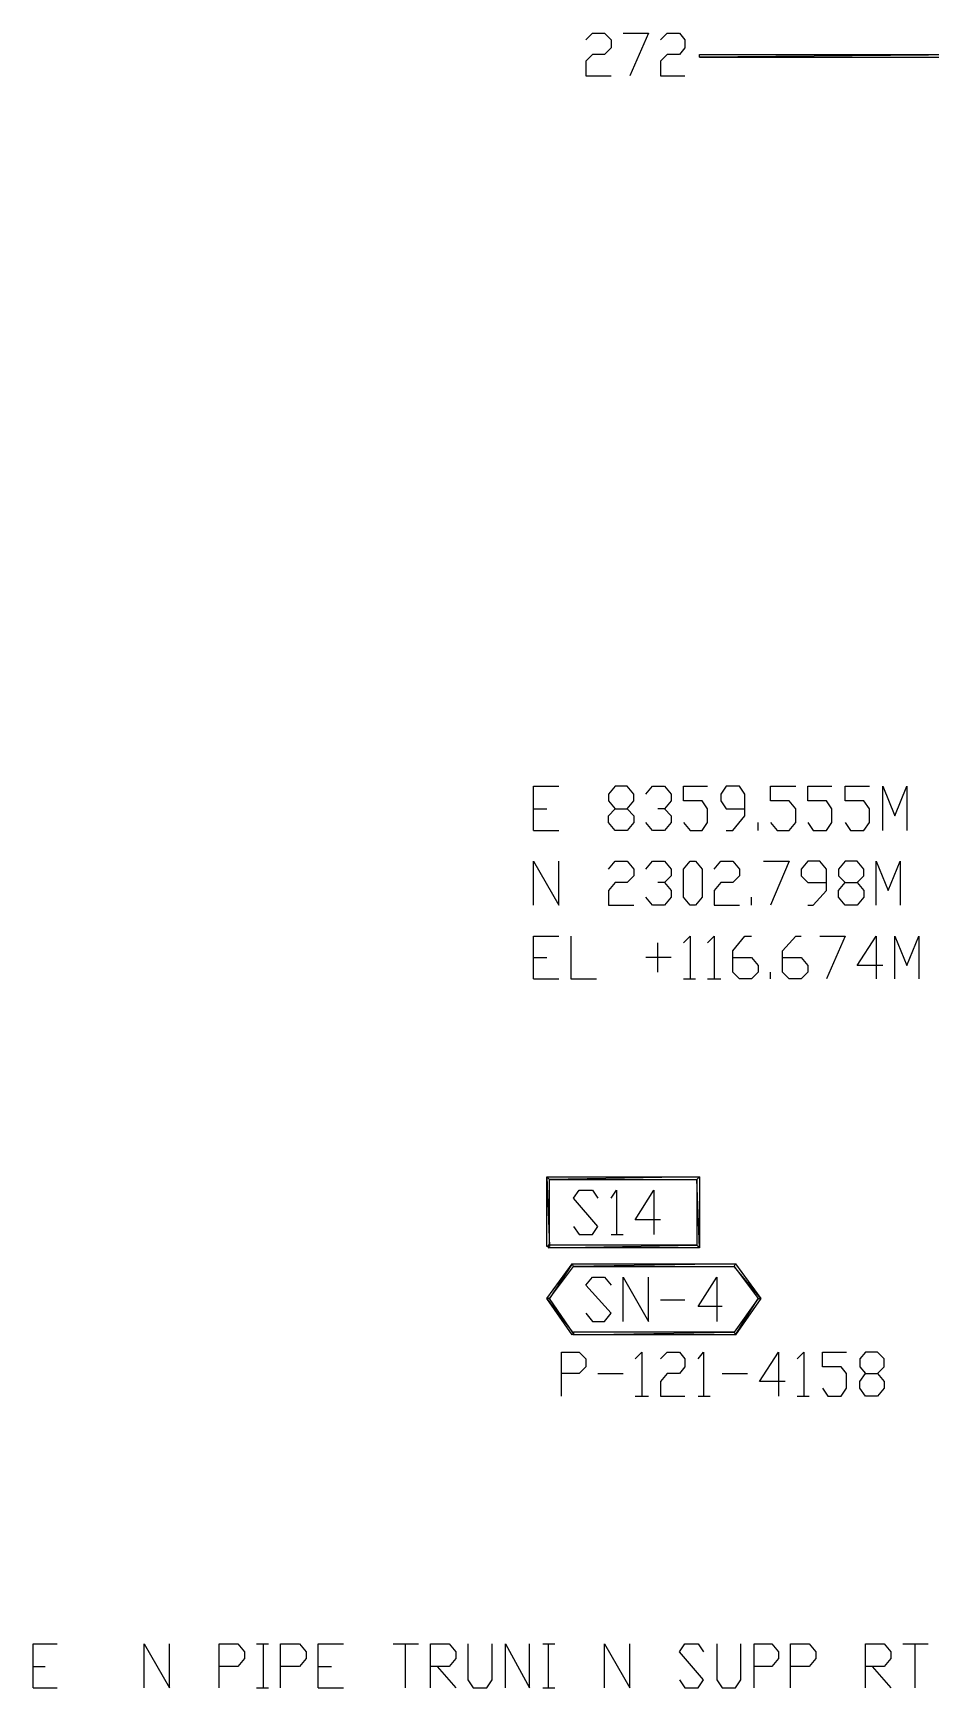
# Model space of a CAD drawing. Header units: millimetres. Extents: x 43 to 1147, y -811 to -31.
# Drawn here: x 220.4 to 300.9, y -352.5 to -204 of the extents above; entities that cross this region are included whole.
import ezdxf

# ---------------------------------------------------------------- set-up
doc = ezdxf.new("R2010")
doc.units = ezdxf.units.MM
doc.layers.add('EDITED_LINES', color=4, linetype='Continuous')

msp = doc.modelspace()

# ---------------------------------------------------------------- linework, layer by layer
at = {"layer": 'EDITED_LINES'}
for p, q in [((269.92, -204.64), (270.52, -204.04)), ((270.52, -204.04), (271.6, -204.04)), ((271.6, -204.04), (272.2, -204.64)), ((272.2, -204.64), (272.2, -205.36)), ((273.28, -204.04), (275.56, -204.04)), ((275.56, -204.04), (273.88, -207.88)), ((276.64, -204.64), (277.24, -204.04)), ((277.24, -204.04), (278.32, -204.04)), ((278.32, -204.04), (278.8, -204.64)), ((278.8, -204.64), (278.8, -205.36)), ((270.52, -205.96), (269.92, -206.56)), ((271.6, -205.96), (270.52, -205.96)), ((272.2, -205.36), (271.6, -205.96)), ((277.24, -205.96), (276.64, -206.56)), ((278.32, -205.96), (277.24, -205.96)), ((278.8, -205.36), (278.32, -205.96)), ((308.8, -205.96), (280.12, -206.2)), ((308.8, -205.96), (280.12, -206.2)), ((280.12, -206.2), (280.12, -205.96)), ((280.12, -205.96), (308.8, -205.96)), ((280.12, -206.2), (308.8, -206.2)), ((269.92, -206.56), (269.92, -207.88)), ((276.64, -206.56), (276.64, -207.88)), ((269.92, -207.88), (272.2, -207.88)), ((276.64, -207.88), (278.8, -207.88)), ((265.24, -275.56), (265.24, -271.6)), ((265.24, -271.6), (267.52, -271.6)), ((272.56, -271.6), (271.96, -272.32)), ((273.64, -271.6), (272.56, -271.6)), ((274.24, -272.32), (273.64, -271.6)), ((275.32, -272.32), (275.92, -271.6)), ((275.92, -271.6), (277, -271.6)), ((277, -271.6), (277.6, -272.32)), ((278.68, -272.92), (278.68, -271.6)), ((278.68, -271.6), (280.84, -271.6)), ((282.52, -271.6), (282.04, -272.32)), ((283.72, -271.6), (282.52, -271.6)), ((284.2, -272.32), (283.72, -271.6)), ((286.48, -272.92), (286.48, -271.6)), ((286.48, -271.6), (288.76, -271.6)), ((289.84, -272.92), (289.84, -271.6)), ((289.84, -271.6), (292, -271.6)), ((293.2, -272.92), (293.2, -271.6)), ((293.2, -271.6), (295.36, -271.6)), ((296.56, -275.56), (296.56, -271.6)), ((296.56, -271.6), (297.64, -274.24)), ((297.64, -274.24), (298.72, -271.6)), ((298.72, -271.6), (298.72, -275.56)), ((271.96, -272.32), (271.96, -272.92)), ((271.96, -272.92), (272.56, -273.64)), ((273.64, -273.64), (274.24, -272.92)), ((274.24, -272.92), (274.24, -272.32)), ((277.6, -272.92), (277, -273.64)), ((277.6, -272.32), (277.6, -272.92)), ((280.36, -272.92), (278.68, -272.92)), ((280.84, -273.64), (280.36, -272.92)), ((282.04, -272.32), (282.04, -272.92)), ((282.04, -272.92), (282.52, -273.64)), ((284.2, -274.24), (284.2, -272.32)), ((288.16, -272.92), (286.48, -272.92)), ((288.76, -273.64), (288.16, -272.92)), ((291.52, -272.92), (289.84, -272.92)), ((292, -273.64), (291.52, -272.92)), ((294.88, -272.92), (293.2, -272.92)), ((295.36, -273.64), (294.88, -272.92)), ((265.24, -273.64), (266.44, -273.64)), ((271.96, -274.24), (272.56, -273.64)), ((271.96, -274.84), (271.96, -274.24)), ((272.56, -273.64), (273.64, -273.64)), ((273.64, -273.64), (274.24, -274.24)), ((274.24, -274.24), (274.24, -274.84)), ((277, -273.64), (276.4, -273.64)), ((277, -273.64), (277.6, -274.24)), ((277.6, -274.24), (277.6, -274.84)), ((280.84, -274.84), (280.84, -273.64)), ((282.52, -273.64), (284.2, -273.64)), ((283.12, -275.56), (284.2, -274.24)), ((288.76, -274.84), (288.76, -273.64)), ((292, -274.84), (292, -273.64)), ((295.36, -274.84), (295.36, -273.64)), ((265.24, -275.56), (267.52, -275.56)), ((272.56, -275.56), (271.96, -274.84)), ((273.64, -275.56), (272.56, -275.56)), ((274.24, -274.84), (273.64, -275.56)), ((275.92, -275.56), (275.32, -274.84)), ((277, -275.56), (275.92, -275.56)), ((277.6, -274.84), (277, -275.56)), ((278.68, -274.84), (279.28, -275.56)), ((279.28, -275.56), (280.36, -275.56)), ((280.36, -275.56), (280.84, -274.84)), ((282.52, -275.56), (283.12, -275.56)), ((285.4, -275.56), (285.4, -274.84)), ((286.48, -274.84), (287.08, -275.56)), ((287.08, -275.56), (288.16, -275.56)), ((288.16, -275.56), (288.76, -274.84)), ((289.84, -274.84), (290.32, -275.56)), ((290.32, -275.56), (291.52, -275.56)), ((291.52, -275.56), (292, -274.84)), ((293.2, -274.84), (293.68, -275.56)), ((293.68, -275.56), (294.88, -275.56)), ((294.88, -275.56), (295.36, -274.84)), ((265.24, -282.28), (265.24, -278.32)), ((265.24, -278.32), (267.52, -282.28)), ((267.52, -282.28), (267.52, -278.32)), ((271.96, -279.04), (272.56, -278.32)), ((272.56, -278.32), (273.64, -278.32)), ((273.64, -278.32), (274.24, -279.04)), ((274.24, -279.04), (274.24, -279.64)), ((275.32, -279.04), (275.92, -278.32)), ((275.92, -278.32), (277, -278.32)), ((277, -278.32), (277.6, -279.04)), ((277.6, -279.04), (277.6, -279.64)), ((278.68, -279.04), (279.28, -278.32)), ((278.68, -281.56), (278.68, -279.04)), ((279.28, -278.32), (279.76, -278.32)), ((279.76, -278.32), (280.36, -279.04)), ((280.36, -279.04), (280.36, -281.56)), ((281.44, -279.04), (282.04, -278.32)), ((282.04, -278.32), (283.12, -278.32)), ((283.12, -278.32), (283.72, -279.04)), ((283.72, -279.04), (283.72, -279.64)), ((285.88, -278.32), (288.16, -278.32)), ((288.16, -278.32), (286.48, -282.28)), ((289.84, -278.32), (289.24, -279.04)), ((289.24, -279.04), (289.24, -279.64)), ((290.92, -278.32), (289.84, -278.32)), ((291.52, -279.04), (290.92, -278.32)), ((291.52, -280.96), (291.52, -279.04)), ((293.2, -278.32), (292.6, -279.04)), ((292.6, -279.04), (292.6, -279.64)), ((294.28, -278.32), (293.2, -278.32)), ((294.88, -279.04), (294.28, -278.32)), ((294.88, -279.64), (294.88, -279.04)), ((295.96, -282.28), (295.96, -278.32)), ((295.96, -278.32), (297.04, -280.96)), ((297.04, -280.96), (298.12, -278.32)), ((298.12, -278.32), (298.12, -282.28)), ((272.56, -280.24), (271.96, -280.96)), ((273.64, -280.24), (272.56, -280.24)), ((274.24, -279.64), (273.64, -280.24)), ((277, -280.24), (276.4, -280.24)), ((277.6, -279.64), (277, -280.24)), ((277, -280.24), (277.6, -280.96)), ((282.04, -280.24), (281.44, -280.96)), ((283.12, -280.24), (282.04, -280.24)), ((283.72, -279.64), (283.12, -280.24)), ((289.24, -279.64), (289.84, -280.24)), ((289.84, -280.24), (291.52, -280.24)), ((292.6, -279.64), (293.2, -280.24)), ((292.6, -280.96), (293.2, -280.24)), ((293.2, -280.24), (294.28, -280.24)), ((294.28, -280.24), (294.88, -279.64)), ((294.28, -280.24), (294.88, -280.96)), ((271.96, -280.96), (271.96, -282.28)), ((275.92, -282.28), (275.32, -281.56)), ((277.6, -281.56), (277, -282.28)), ((277.6, -280.96), (277.6, -281.56)), ((279.28, -282.28), (278.68, -281.56)), ((280.36, -281.56), (279.76, -282.28)), ((281.44, -280.96), (281.44, -282.28)), ((284.8, -282.28), (284.8, -281.56)), ((290.32, -282.28), (291.52, -280.96)), ((292.6, -281.56), (292.6, -280.96)), ((293.2, -282.28), (292.6, -281.56)), ((294.88, -281.56), (294.28, -282.28)), ((294.88, -280.96), (294.88, -281.56)), ((271.96, -282.28), (274.24, -282.28)), ((277, -282.28), (275.92, -282.28)), ((279.76, -282.28), (279.28, -282.28)), ((281.44, -282.28), (283.72, -282.28)), ((289.84, -282.28), (290.32, -282.28)), ((294.28, -282.28), (293.2, -282.28)), ((265.24, -288.88), (265.24, -285.04)), ((265.24, -285.04), (267.52, -285.04)), ((268.6, -285.04), (268.6, -288.88)), ((276.4, -288.28), (276.4, -285.64)), ((278.68, -285.64), (279.28, -285.04)), ((279.28, -285.04), (279.28, -288.88)), ((280.84, -285.64), (281.44, -285.04)), ((281.44, -285.04), (281.44, -288.88)), ((283.12, -286.36), (284.2, -285.04)), ((283.12, -288.28), (283.12, -286.36)), ((284.2, -285.04), (284.8, -285.04)), ((287.56, -286.36), (288.76, -285.04)), ((287.56, -288.28), (287.56, -286.36)), ((288.76, -285.04), (289.24, -285.04)), ((290.92, -285.04), (293.2, -285.04)), ((293.2, -285.04), (291.52, -288.88)), ((294.28, -287.68), (295.96, -285.04)), ((295.96, -285.04), (295.96, -288.88)), ((297.64, -288.88), (297.64, -285.04)), ((297.64, -285.04), (298.72, -287.68)), ((298.72, -287.68), (299.8, -285.04)), ((299.8, -285.04), (299.8, -288.88)), ((265.24, -286.96), (266.44, -286.96)), ((277.6, -286.96), (275.32, -286.96)), ((283.12, -286.96), (284.8, -286.96)), ((284.8, -286.96), (285.4, -287.68)), ((285.4, -287.68), (285.4, -288.28)), ((287.56, -286.96), (289.24, -286.96)), ((289.24, -286.96), (289.84, -287.68)), ((289.84, -287.68), (289.84, -288.28)), ((296.56, -287.68), (294.28, -287.68)), ((265.24, -288.88), (267.52, -288.88)), ((268.6, -288.88), (270.88, -288.88)), ((278.68, -288.88), (279.76, -288.88)), ((280.84, -288.88), (282.04, -288.88)), ((283.72, -288.88), (283.12, -288.28)), ((284.8, -288.88), (283.72, -288.88)), ((285.4, -288.28), (284.8, -288.88)), ((286.48, -288.88), (286.48, -288.28)), ((288.16, -288.88), (287.56, -288.28)), ((289.24, -288.88), (288.16, -288.88)), ((289.84, -288.28), (289.24, -288.88)), ((266.68, -306.88), (266.44, -306.64)), ((266.44, -306.64), (280.12, -306.64)), ((266.68, -306.88), (266.44, -306.64)), ((266.44, -306.64), (266.68, -312.88)), ((266.44, -306.64), (266.68, -312.88)), ((266.44, -312.88), (266.44, -306.64)), ((280.12, -306.64), (266.68, -306.88)), ((280.12, -306.64), (266.68, -306.88)), ((266.68, -306.88), (279.88, -306.88)), ((266.68, -312.88), (266.68, -306.88)), ((279.88, -306.88), (280.12, -306.64)), ((279.88, -306.88), (280.12, -306.64)), ((280.12, -313), (279.88, -306.88)), ((279.88, -306.88), (279.88, -312.76)), ((280.12, -313), (279.88, -306.88)), ((280.12, -306.64), (280.12, -313)), ((268.84, -308.56), (269.32, -307.84)), ((271, -311.08), (268.84, -308.56)), ((269.32, -307.84), (270.52, -307.84)), ((270.52, -307.84), (271, -308.56)), ((272.2, -308.56), (272.68, -307.84)), ((272.68, -307.84), (272.68, -311.8)), ((274.36, -310.48), (276.04, -307.84)), ((276.04, -307.84), (276.04, -311.8)), ((268.84, -311.08), (269.32, -311.8)), ((270.52, -311.8), (271, -311.08)), ((276.64, -310.48), (274.36, -310.48)), ((266.68, -312.88), (266.44, -312.88)), ((266.56, -312.76), (266.56, -313)), ((266.56, -313), (279.88, -312.76)), ((279.88, -312.76), (266.56, -312.76)), ((266.56, -313), (279.88, -312.76)), ((280.12, -313), (266.56, -313)), ((269.32, -311.8), (270.52, -311.8)), ((272.2, -311.8), (273.28, -311.8)), ((279.88, -312.76), (280.12, -313)), ((279.88, -312.76), (280.12, -313)), ((266.44, -317.56), (268.72, -314.44)), ((268.72, -314.44), (266.68, -317.56)), ((268.72, -314.44), (266.68, -317.56)), ((266.68, -317.56), (268.84, -314.68)), ((268.84, -314.68), (268.72, -314.44)), ((268.72, -314.44), (283.36, -314.44)), ((268.84, -314.68), (268.72, -314.44)), ((283.36, -314.44), (268.84, -314.68)), ((283.36, -314.44), (268.84, -314.68)), ((268.84, -314.68), (283.24, -314.68)), ((283.24, -314.68), (283.36, -314.44)), ((283.24, -314.68), (283.36, -314.44)), ((285.64, -317.56), (283.24, -314.68)), ((283.24, -314.68), (285.4, -317.56)), ((285.64, -317.56), (283.24, -314.68)), ((283.36, -314.44), (285.64, -317.56)), ((269.92, -316.36), (270.52, -315.64)), ((270.52, -315.64), (271.6, -315.64)), ((271.6, -315.64), (272.2, -316.36)), ((273.28, -319.6), (273.28, -315.64)), ((273.28, -315.64), (275.56, -319.6)), ((275.56, -319.6), (275.56, -315.64)), ((280, -318.28), (281.68, -315.64)), ((281.68, -315.64), (281.68, -319.6)), ((266.68, -317.56), (266.44, -317.56)), ((266.68, -317.56), (266.44, -317.56)), ((266.44, -317.56), (268.84, -320.68)), ((266.44, -317.56), (268.84, -320.68)), ((268.72, -320.8), (266.44, -317.56)), ((268.84, -320.68), (266.68, -317.56)), ((272.2, -318.88), (269.92, -316.36)), ((285.4, -317.56), (283.24, -320.56)), ((283.36, -320.8), (285.4, -317.56)), ((283.36, -320.8), (285.4, -317.56)), ((285.64, -317.56), (283.36, -320.8)), ((285.4, -317.56), (285.64, -317.56)), ((285.4, -317.56), (285.64, -317.56)), ((269.92, -318.88), (270.52, -319.6)), ((271.6, -319.6), (272.2, -318.88)), ((276.64, -317.68), (278.8, -317.68)), ((282.16, -318.28), (280, -318.28)), ((268.84, -320.56), (268.84, -320.8)), ((268.84, -320.8), (283.24, -320.56)), ((283.24, -320.56), (268.84, -320.56)), ((268.84, -320.8), (283.24, -320.56)), ((270.52, -319.6), (271.6, -319.6)), ((283.24, -320.56), (283.36, -320.8)), ((283.24, -320.56), (283.36, -320.8)), ((268.84, -320.68), (268.72, -320.8)), ((283.36, -320.8), (268.84, -320.8)), ((267.76, -326.32), (267.76, -322.36)), ((267.76, -322.36), (269.32, -322.36)), ((269.32, -322.36), (269.92, -322.96)), ((269.92, -322.96), (269.92, -323.68)), ((274.36, -322.96), (274.96, -322.36)), ((274.96, -322.36), (274.96, -326.32)), ((276.64, -322.96), (277.24, -322.36)), ((277.24, -322.36), (278.32, -322.36)), ((278.32, -322.36), (278.8, -322.96)), ((278.8, -322.96), (278.8, -323.68)), ((280, -322.96), (280.48, -322.36)), ((280.48, -322.36), (280.48, -326.32)), ((285.52, -325), (287.2, -322.36)), ((287.2, -322.36), (287.2, -326.32)), ((288.88, -322.96), (289.48, -322.36)), ((289.48, -322.36), (289.48, -326.32)), ((291.16, -323.68), (291.16, -322.36)), ((291.16, -322.36), (293.32, -322.36)), ((295, -322.36), (294.52, -322.96)), ((294.52, -322.96), (294.52, -323.68)), ((296.08, -322.36), (295, -322.36)), ((296.68, -322.96), (296.08, -322.36)), ((296.68, -323.68), (296.68, -322.96)), ((269.32, -324.28), (267.76, -324.28)), ((269.92, -323.68), (269.32, -324.28)), ((271, -324.28), (273.28, -324.28)), ((277.24, -324.28), (276.64, -325)), ((276.64, -325), (276.64, -326.32)), ((278.32, -324.28), (277.24, -324.28)), ((278.8, -323.68), (278.32, -324.28)), ((282.16, -324.28), (284.44, -324.28)), ((287.8, -325), (285.52, -325)), ((292.84, -323.68), (291.16, -323.68)), ((293.32, -324.28), (292.84, -323.68)), ((293.32, -325.6), (293.32, -324.28)), ((294.52, -323.68), (295, -324.28)), ((294.52, -325), (295, -324.28)), ((294.52, -325.6), (294.52, -325)), ((295, -324.28), (296.08, -324.28)), ((296.08, -324.28), (296.68, -323.68)), ((296.08, -324.28), (296.68, -325)), ((296.68, -325), (296.68, -325.6)), ((274.36, -326.32), (275.56, -326.32)), ((276.64, -326.32), (278.8, -326.32)), ((280, -326.32), (281.08, -326.32)), ((288.88, -326.32), (289.96, -326.32)), ((291.16, -325.6), (291.64, -326.32)), ((291.64, -326.32), (292.84, -326.32)), ((292.84, -326.32), (293.32, -325.6)), ((295, -326.32), (294.52, -325.6)), ((296.08, -326.32), (295, -326.32)), ((296.68, -325.6), (296.08, -326.32)), ((220.36, -352.48), (220.36, -348.52)), ((220.36, -348.52), (222.52, -348.52)), ((230.32, -352.48), (230.32, -348.52)), ((230.32, -348.52), (232.6, -352.48)), ((232.6, -352.48), (232.6, -348.52)), ((237.04, -352.48), (237.04, -348.52)), ((237.04, -348.52), (238.72, -348.52)), ((238.72, -348.52), (239.32, -349.24)), ((240.4, -348.52), (241.48, -348.52)), ((241, -348.52), (241, -352.48)), ((242.56, -352.48), (242.56, -348.52)), ((242.56, -348.52), (244.24, -348.52)), ((244.24, -348.52), (244.84, -349.24)), ((245.92, -352.48), (245.92, -348.52)), ((245.92, -348.52), (248.2, -348.52)), ((252.64, -348.52), (254.92, -348.52)), ((253.72, -348.52), (253.72, -352.48)), ((256, -352.48), (256, -348.52)), ((256, -348.52), (257.68, -348.52)), ((257.68, -348.52), (258.28, -349.24)), ((259.36, -348.52), (259.36, -351.76)), ((261.52, -351.76), (261.52, -348.52)), ((262.72, -352.48), (262.72, -348.52)), ((262.72, -348.52), (264.88, -352.48)), ((264.88, -352.48), (264.88, -348.52)), ((266.08, -348.52), (267.16, -348.52)), ((266.56, -348.52), (266.56, -352.48)), ((271.6, -352.48), (271.6, -348.52)), ((271.6, -348.52), (273.88, -352.48)), ((273.88, -352.48), (273.88, -348.52)), ((278.32, -349.24), (278.8, -348.52)), ((278.8, -348.52), (280, -348.52)), ((280, -348.52), (280.48, -349.24)), ((281.68, -348.52), (281.68, -351.76)), ((283.84, -351.76), (283.84, -348.52)), ((285.04, -352.48), (285.04, -348.52)), ((285.04, -348.52), (286.6, -348.52)), ((286.6, -348.52), (287.2, -349.24)), ((288.28, -352.48), (288.28, -348.52)), ((288.28, -348.52), (289.96, -348.52)), ((289.96, -348.52), (290.56, -349.24)), ((295, -352.48), (295, -348.52)), ((295, -348.52), (296.68, -348.52)), ((296.68, -348.52), (297.28, -349.24)), ((298.36, -348.52), (300.64, -348.52)), ((299.44, -348.52), (299.44, -352.48)), ((239.32, -349.84), (238.72, -350.56)), ((239.32, -349.24), (239.32, -349.84)), ((244.84, -349.84), (244.24, -350.56)), ((244.84, -349.24), (244.84, -349.84)), ((258.28, -349.84), (257.68, -350.56)), ((258.28, -349.24), (258.28, -349.84)), ((280.48, -351.76), (278.32, -349.24)), ((287.2, -349.84), (286.6, -350.56)), ((287.2, -349.24), (287.2, -349.84)), ((290.56, -349.84), (289.96, -350.56)), ((290.56, -349.24), (290.56, -349.84)), ((297.28, -349.84), (296.68, -350.56)), ((297.28, -349.24), (297.28, -349.84)), ((220.36, -350.56), (221.44, -350.56)), ((238.72, -350.56), (237.04, -350.56)), ((244.24, -350.56), (242.56, -350.56)), ((245.92, -350.56), (247.12, -350.56)), ((257.68, -350.56), (256, -350.56)), ((256.6, -350.56), (258.28, -352.48)), ((259.36, -351.76), (259.84, -352.48)), ((261.04, -352.48), (261.52, -351.76)), ((278.32, -351.76), (278.8, -352.48)), ((280, -352.48), (280.48, -351.76)), ((281.68, -351.76), (282.16, -352.48)), ((283.36, -352.48), (283.84, -351.76)), ((286.6, -350.56), (285.04, -350.56)), ((289.96, -350.56), (288.28, -350.56)), ((296.68, -350.56), (295, -350.56)), ((295.6, -350.56), (297.28, -352.48)), ((220.36, -352.48), (222.52, -352.48)), ((240.4, -352.48), (241.48, -352.48)), ((245.92, -352.48), (248.2, -352.48)), ((259.84, -352.48), (261.04, -352.48)), ((266.08, -352.48), (267.16, -352.48)), ((278.8, -352.48), (280, -352.48)), ((282.16, -352.48), (283.36, -352.48))]:
    msp.add_line(p, q, dxfattribs=at)

doc.saveas('drawing.dxf')
